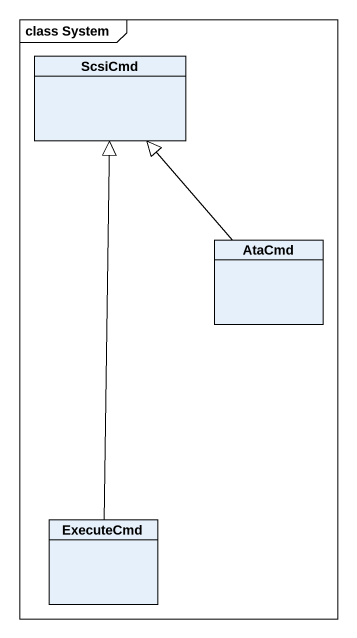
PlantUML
@startuml
mainframe class System
hide circle
hide empty members
class ScsiCmd
class AtaCmd
class ExecuteCmd
AtaCmd -up-|> ScsiCmd
ExecuteCmd -up-|> ScsiCmd
@enduml
